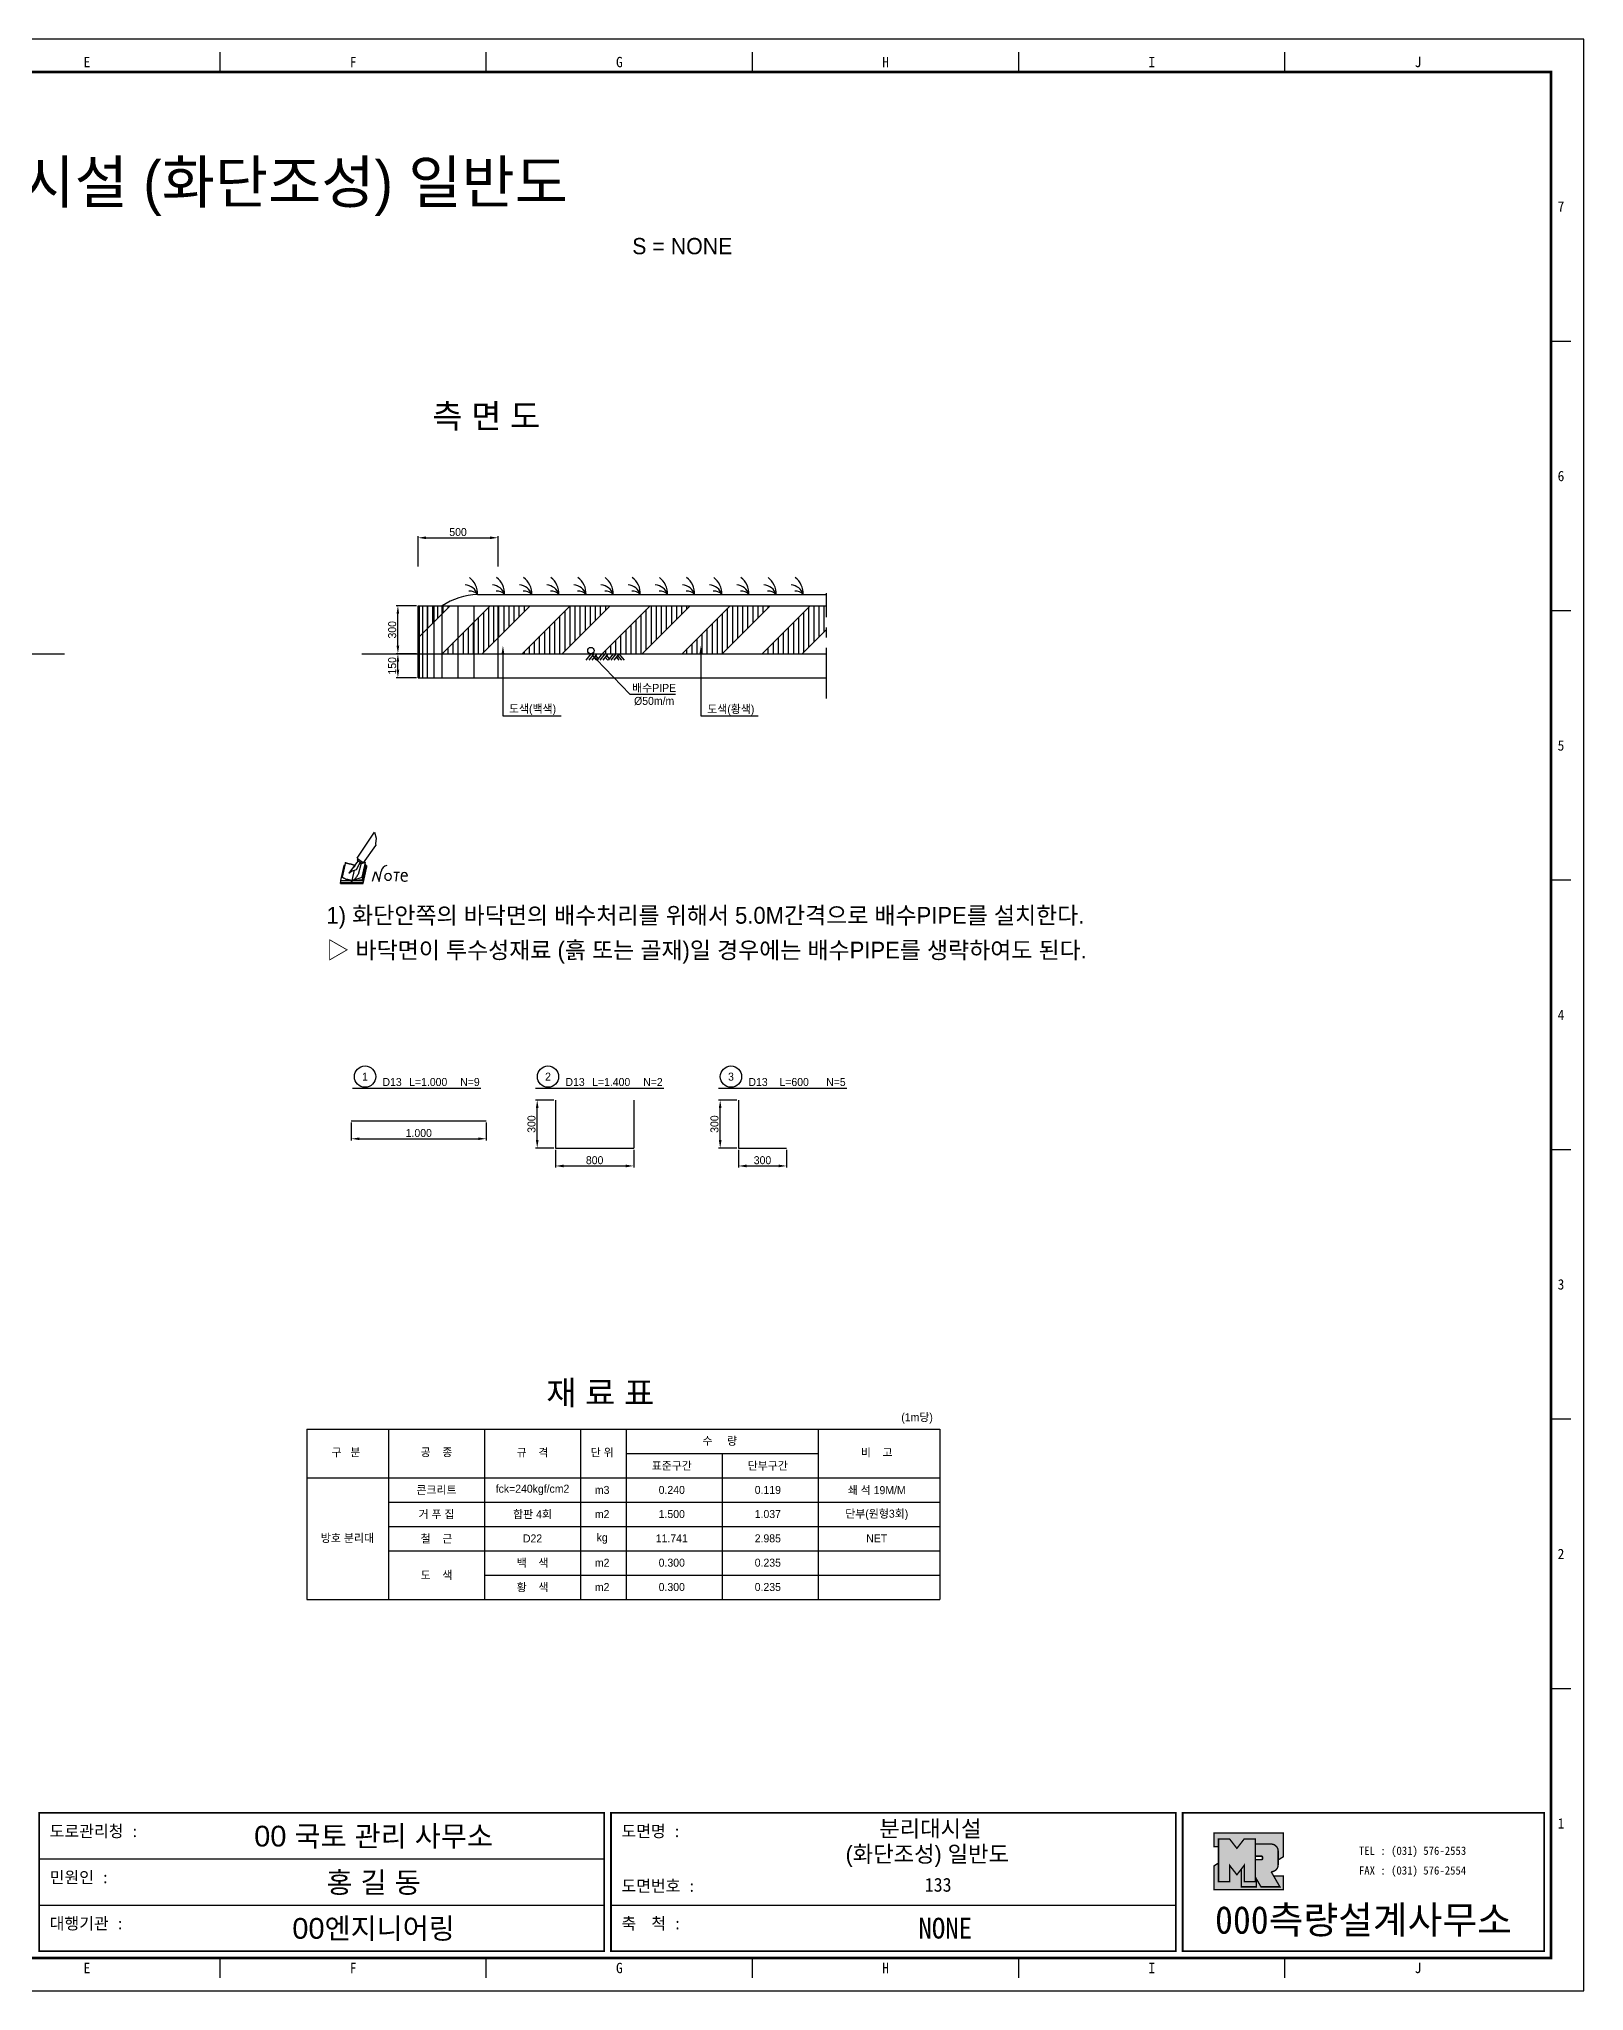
# Model space of a CAD drawing. Header units: millimetres. Extents: x 1016 to 1878, y -26 to 583.
# Drawn here: x 1396 to 1878, y -26 to 583 of the extents above; entities that cross this region are included whole.
import ezdxf
from ezdxf.enums import TextEntityAlignment as Align

# ---------------------------------------------------------------- set-up
doc = ezdxf.new("R2010")
doc.units = ezdxf.units.MM
doc.linetypes.add('CENTER', pattern=[50.8, 31.75, -6.35, 6.35, -6.35])
for name, color, linetype in [('8', 8, 'Continuous'), ('CZ-DIMT-0002', 7, 'Continuous'), ('CZ-EXST-0002', 1, 'Continuous'), ('CZ-LIN2-0003', 3, 'Continuous'), ('CZ-LIN3-0005', 5, 'Continuous'), ('CZ-LINE-0001', 7, 'Continuous'), ('CZ-MACL-0006', 6, 'Continuous'), ('CZ-TEXT-BOX0', 7, 'Continuous'), ('TITLE', 7, 'Continuous')]:
    doc.layers.add(name, color=color, linetype=linetype)
doc.styles.add('견고딕', font='arial.ttf')
doc.styles.add('돋움', font='')
doc.styles.add('돋음체', font='')
doc.styles.get('돋움').set_extended_font_data('Dotum')
doc.styles.get('돋음체').set_extended_font_data('DotumChe')

# ---------------------------------------------------------------- blocks, each defined once
blk = doc.blocks.new('note')
for p, q in [((0.85, 3.5), (3.53, 7.57)), ((3.53, 7.57), (3.8, 6.64)), ((3.8, 6.64), (3.69, 5.72)), ((1, 3.1), (0.75, 2.77)), ((0.85, 3.5), (1.8, 2.79)), ((1, 3.4), (0.85, 3.21)), ((0.85, 3.21), (1.52, 2.71)), ((1.8, 2.79), (3.74, 5.46)), ((3.69, 5.72), (3.74, 5.46)), ((-1.24, 2.36), (-1.77, 0)), ((-1.77, 0), (1.77, 0)), ((-1.77, 0), (-1.77, -0.3)), ((-1.53, 0.52), (-1.55, 0.54)), ((-1.01, 2.9), (-1.53, 0.52)), ((-1.48, 0.48), (-1.53, 0.52)), ((-1.43, 0.44), (-1.48, 0.48)), ((-1.38, 0.41), (-1.43, 0.44)), ((-1.33, 0.4), (-1.38, 0.41)), ((-1.27, 0.37), (-1.33, 0.4)), ((-1.22, 0.35), (-1.27, 0.37)), ((-1.13, 2.36), (-1.24, 2.36)), ((-1.17, 0.33), (-1.22, 0.35)), ((-1.12, 0.32), (-1.17, 0.33)), ((-1.02, 0.25), (-1.12, 0.32)), ((-0.97, 0.22), (-1.02, 0.25)), ((-1, 2.9), (-1.01, 2.9)), ((-0.98, 2.85), (-1, 2.9)), ((-0.95, 2.8), (-0.98, 2.85)), ((-0.93, 0.21), (-0.97, 0.22)), ((-0.9, 2.75), (-0.95, 2.8)), ((-0.88, 0.19), (-0.93, 0.21)), ((-0.85, 2.72), (-0.9, 2.75)), ((-0.8, 0.18), (-0.88, 0.19)), ((-0.79, 2.69), (-0.85, 2.72)), ((-0.75, 0.17), (-0.8, 0.18)), ((-0.74, 2.68), (-0.79, 2.69)), ((-0.7, 0.16), (-0.75, 0.17)), ((-0.69, 2.65), (-0.74, 2.68)), ((-0.64, 0.15), (-0.7, 0.16)), ((-0.64, 2.65), (-0.69, 2.65)), ((-0.59, 2.63), (-0.64, 2.65)), ((-0.58, 0.14), (-0.64, 0.15)), ((-0.54, 2.62), (-0.59, 2.63)), ((-0.53, 0.13), (-0.58, 0.14)), ((-0.48, 2.61), (-0.54, 2.62)), ((-0.48, 0.12), (-0.53, 0.13)), ((-0.43, 2.61), (-0.48, 2.61)), ((-0.43, 0.11), (-0.48, 0.12)), ((0.75, 2.77), (-0.46, 1.16)), ((0.37, 2.24), (-0.46, 1.16)), ((-0.46, 1.16), (-0.08, 1.47)), ((-0.38, 2.59), (-0.43, 2.61)), ((-0.38, 0.08), (-0.43, 0.11)), ((-0.33, 2.59), (-0.38, 2.59)), ((-0.29, 0.06), (-0.38, 0.08)), ((-0.27, 2.58), (-0.33, 2.59)), ((-0.23, 0.05), (-0.29, 0.06)), ((-0.22, 2.57), (-0.27, 2.58)), ((-0.16, 0.04), (-0.23, 0.05)), ((-0.17, 2.56), (-0.22, 2.57)), ((-0.12, 2.55), (-0.17, 2.56)), ((-0.11, 0.03), (-0.16, 0.04)), ((-0.07, 2.53), (-0.12, 2.55)), ((-0.04, 0.02), (-0.11, 0.03)), ((-0.08, 1.47), (0.72, 1.75)), ((-0.01, 2.51), (-0.07, 2.53)), ((-0.05, -0.3), (-0.05, 0)), ((0, 0), (-0.04, 0.02)), ((0.04, 2.5), (-0.01, 2.51)), ((0.37, 1.63), (0, 0)), ((0, 0), (1.6, 0.53)), ((0, 0), (1.65, 0.18)), ((0, 0.01), (0.06, 0.04)), ((0, -0.3), (0, 0)), ((0.09, 2.48), (0.04, 2.5)), ((0.05, -0.3), (0.05, 0)), ((0.06, 0.04), (0.11, 0.07)), ((0.14, 2.48), (0.09, 2.48)), ((0.11, 0.07), (0.16, 0.09)), ((0.2, 2.47), (0.14, 2.48)), ((0.16, 0.09), (0.21, 0.12)), ((0.26, 2.43), (0.18, 2.46)), ((0.21, 0.12), (0.27, 0.14)), ((0.34, 2.4), (0.26, 2.43)), ((0.27, 0.14), (0.36, 0.19)), ((0.45, 2.37), (0.34, 2.4)), ((0.36, 0.19), (0.41, 0.22)), ((0.41, 0.22), (0.46, 0.27)), ((0.46, 0.27), (0.51, 0.3)), ((0.51, 0.3), (0.56, 0.34)), ((0.56, 0.34), (0.6, 0.4)), ((0.6, 0.4), (0.64, 0.45)), ((0.64, 0.45), (0.67, 0.51)), ((0.67, 0.51), (0.74, 0.58)), ((0.72, 1.75), (1.16, 2.53)), ((0.74, 0.58), (0.79, 0.63)), ((0.79, 0.63), (0.83, 0.68)), ((0.83, 0.68), (0.86, 0.73)), ((0.86, 0.73), (0.89, 0.79)), ((0.89, 0.84), (0.92, 0.89)), ((0.89, 0.79), (0.89, 0.84)), ((0.92, 0.89), (0.96, 0.95)), ((0.96, 0.95), (1.01, 0.97)), ((1.47, 2.74), (1.01, 0.97)), ((1.16, 2.53), (1.37, 2.82)), ((2.13, 2.84), (1.44, 2.63)), ((1.52, 2.71), (1.66, 2.9)), ((1.6, 0.53), (2.13, 2.84)), ((1.65, 0.18), (2.19, 2.48)), ((1.77, 0), (2.3, 2.36)), ((1.77, -0.3), (2.3, 2.07)), ((1.77, -0.38), (2.3, 1.99)), ((1.77, -0.44), (2.3, 1.93)), ((1.77, 0), (1.77, -0.3)), ((2.19, 2.48), (2.04, 2.47)), ((2.3, 2.36), (2.16, 2.36)), ((2.3, 2.36), (2.3, 2.07)), ((3.21, -0.08), (3.68, 1.4)), ((3.68, 1.4), (4.26, -0.14)), ((4.26, -0.14), (4.56, 1.44)), ((6.55, 1.34), (7.46, 1.34)), ((7.01, 1.34), (6.87, -0.11)), ((7.71, 0.77), (7.71, 0.55)), ((7.71, 0.77), (8.67, 0.77)), ((-1.77, -0.3), (1.77, -0.3)), ((-1.77, -0.43), (-1.77, -0.3)), ((-1.77, -0.37), (1.77, -0.37)), ((-1.77, -0.43), (1.77, -0.43))]:
    blk.add_line(p, q)
for centre, major_axis, start_param, end_param in [((0.4, 2.31), (0.0702, 0.0702), 3.283946, 6.425539), ((5.68, 1.23), (-0.806, 0.806), -0.591174, 0.597824), ((5.66, 0.58), (-0.378, 0.378), 3.926991, 10.210176), ((8.3, 0.49), (0.422, 0.422), 2.265602, 4.634911), ((8.19, 0.77), (-0.342, 0.342), 3.926991, 7.068583)]:
    blk.add_ellipse(centre, major_axis=major_axis, ratio=1, start_param=start_param, end_param=end_param)

msp = doc.modelspace()

# ---------------------------------------------------------------- hatches: boundary and pattern name
at = {"layer": '8'}
h = msp.add_hatch(dxfattribs=at)
h.set_pattern_fill('ANSI31', color=256, scale=0.5, angle=45, style=0)
h.set_pattern_definition([(90, (1026.7865, -18.5084), (-1.5875, 3e-16), [])])
h.paths.add_polyline_path([(1634.27, 391.34), (1641.87, 398.94), (1641.87, 406.34), (1636.77, 406.34), (1621.77, 391.34)])
h.paths.add_polyline_path([(1624.27, 406.34), (1611.77, 406.34), (1596.77, 391.34), (1609.27, 391.34)])
h.paths.add_polyline_path([(1599.27, 406.34), (1586.77, 406.34), (1571.77, 391.34), (1584.27, 391.34)])
h.paths.add_polyline_path([(1574.27, 406.34), (1561.77, 406.34), (1546.77, 391.34), (1559.27, 391.34)])
h.paths.add_polyline_path([(1539.27, 396.34), (1549.27, 406.34), (1539.27, 406.34)])
h.paths.add_polyline_path([(1539.27, 406.34), (1536.77, 406.34), (1531.77, 401.34), (1531.77, 391.34), (1534.27, 391.34), (1539.27, 396.34)])
h.paths.add_polyline_path([(1531.77, 401.34), (1526.77, 396.34), (1526.77, 391.34), (1531.77, 391.34)])
h.paths.add_polyline_path([(1526.77, 396.34), (1521.77, 391.34), (1526.77, 391.34)])
h.paths.add_polyline_path([(1514.27, 396.34), (1514.77, 396.84), (1514.77, 406.34), (1514.27, 406.34)])
h.paths.add_polyline_path([(1514.77, 396.84), (1515.77, 397.84), (1515.77, 406.34), (1514.77, 406.34)])
h.paths.add_polyline_path([(1515.77, 397.84), (1517.27, 399.34), (1517.27, 406.34), (1515.77, 406.34)])
h.paths.add_polyline_path([(1517.27, 399.34), (1519.27, 401.34), (1519.27, 406.34), (1517.27, 406.34)])
h.paths.add_polyline_path([(1521.77, 403.84), (1521.77, 406.34), (1519.27, 406.34), (1519.27, 401.34)])
h.paths.add_polyline_path([(1521.77, 403.84), (1524.27, 406.34), (1521.77, 406.34)])
at = {"layer": 'TITLE', "ltscale": 150}
h = msp.add_hatch(color=8, dxfattribs=at)
edge = h.paths.add_edge_path()
edge.add_line((1784.61, 22.93), (1762.89, 22.93))
edge.add_line((1762.89, 22.93), (1762.89, 18.69))
edge.add_line((1762.89, 18.69), (1764.32, 18.69))
edge.add_line((1764.32, 18.69), (1764.32, 21.08))
edge.add_line((1764.32, 21.08), (1767.77, 21.08))
edge.add_line((1767.77, 21.08), (1770.07, 18.12))
edge.add_line((1770.07, 18.12), (1772.37, 21.08))
edge.add_line((1772.37, 21.08), (1775.82, 21.08))
edge.add_line((1775.82, 21.08), (1775.82, 19.46))
edge.add_line((1775.82, 19.46), (1780.78, 19.46))
edge.add_arc((1780.78, 17.28), 2.18, 0, 90, ccw=False)
edge.add_line((1782.96, 17.28), (1782.96, 14.5))
edge.add_line((1782.96, 14.5), (1784.61, 15.53))
edge.add_line((1784.61, 15.53), (1784.61, 22.93))
h.paths.add_polyline_path([(1771.47, 11.68), (1770.07, 9.88), (1767.77, 12.84), (1767.77, 7.72), (1764.32, 7.72), (1764.32, 13.53), (1762.89, 12.63), (1762.89, 5.23), (1784.61, 5.23), (1784.61, 9.47), (1781.56, 9.47), (1783.51, 6.1), (1777.6, 6.1), (1776.17, 8.57), (1776.17, 6.1), (1771.47, 6.1)])
msp.add_hatch(color=5, dxfattribs=at).paths.add_polyline_path([(1775.82, 21.08), (1772.37, 21.08), (1770.07, 18.12), (1767.77, 21.08), (1764.32, 21.08), (1764.32, 7.72), (1767.77, 7.72), (1767.77, 12.84), (1770.07, 9.88), (1772.37, 12.84), (1772.37, 7.72), (1775.82, 7.72)])
h = msp.add_hatch(color=161, dxfattribs=at)
edge = h.paths.add_edge_path()
edge.add_arc((1780.78, 17.28), 2.18, 360, 450)
edge.add_line((1780.78, 19.46), (1775.82, 19.46))
edge.add_line((1775.82, 19.46), (1775.82, 15.69))
edge.add_line((1775.82, 15.69), (1777.84, 15.69))
edge.add_arc((1777.84, 15.46), 0.23, 0, 90, ccw=False)
edge.add_line((1778.07, 15.46), (1778.07, 14.82))
edge.add_arc((1777.84, 14.82), 0.23, 270, 360, ccw=False)
edge.add_line((1777.84, 14.59), (1775.82, 14.59))
edge.add_line((1775.82, 14.59), (1775.82, 7.72))
edge.add_line((1775.82, 7.72), (1772.37, 7.72))
edge.add_line((1772.37, 7.72), (1772.37, 12.84))
edge.add_line((1772.37, 12.84), (1771.47, 11.68))
edge.add_line((1771.47, 11.68), (1771.47, 6.1))
edge.add_line((1771.47, 6.1), (1776.17, 6.1))
edge.add_line((1776.17, 6.1), (1776.17, 8.57))
edge.add_line((1776.17, 8.57), (1777.6, 6.1))
edge.add_line((1777.6, 6.1), (1783.51, 6.1))
edge.add_line((1783.51, 6.1), (1780.78, 10.82))
edge.add_arc((1780.78, 12.99), 2.18, 270, 360)
edge.add_line((1782.96, 12.99), (1782.96, 17.28))

# ---------------------------------------------------------------- linework, layer by layer
at = {"layer": '8'}
for p, q in [((1521.77, 391.34), (1536.77, 406.34)), ((1534.27, 391.34), (1549.27, 406.34)), ((1546.77, 391.34), (1561.77, 406.34)), ((1559.27, 391.34), (1574.27, 406.34)), ((1571.77, 391.34), (1586.77, 406.34)), ((1584.27, 391.34), (1599.27, 406.34)), ((1596.77, 391.34), (1611.77, 406.34)), ((1609.27, 391.34), (1624.27, 406.34)), ((1621.77, 391.34), (1636.77, 406.34)), ((1634.27, 391.34), (1641.87, 398.94))]:
    msp.add_line(p, q, dxfattribs=at)
at = {"layer": 'CZ-EXST-0002', "color": 7}
for points in [[(1540.8, 391.38), (1540.8, 371.91), (1558.94, 371.91)], [(1602.6, 391.33), (1602.6, 371.93), (1620.54, 371.93)]]:
    msp.add_lwpolyline(points, dxfattribs=at)
for points in [[(1540.38, 391.38), (1540.8, 393.88), (1541.21, 391.38)], [(1602.18, 391.33), (1602.6, 393.83), (1603.01, 391.33)]]:
    msp.add_solid(points, dxfattribs=at)
at = {"layer": 'CZ-LIN2-0003'}
for p, q in [((1514.27, 406.34), (1641.87, 406.34)), ((1514.27, 383.84), (1514.27, 406.34)), ((1539.27, 383.84), (1539.27, 406.34)), ((1514.27, 383.84), (1641.87, 383.84)), ((1479.57, 149.08), (1677.29, 149.08)), ((1479.57, 149.08), (1479.57, 95.88)), ((1579.29, 149.08), (1579.29, 95.88)), ((1677.29, 149.08), (1677.29, 95.88)), ((1479.57, 133.88), (1677.29, 133.88)), ((1479.57, 95.88), (1677.29, 95.88))]:
    msp.add_line(p, q, dxfattribs=at)
at = {"layer": 'CZ-LIN3-0005'}
msp.add_circle((1568.27, 392.34), 1, dxfattribs=at)
at = {"layer": 'CZ-LINE-0001'}
for p, q in [((1514.27, 418.6), (1514.27, 428.09)), ((1516.77, 427.59), (1536.77, 427.59)), ((1539.27, 418.6), (1539.27, 428.09)), ((1532.82, 409.83), (1641.87, 409.83)), ((1513.77, 406.34), (1507.48, 406.34)), ((1507.98, 393.84), (1507.98, 403.84)), ((1514.27, 396.34), (1524.27, 406.34)), ((1514.77, 383.84), (1514.77, 406.34)), ((1515.77, 383.84), (1515.77, 406.34)), ((1517.27, 383.84), (1517.27, 406.34)), ((1519.27, 383.84), (1519.27, 406.34)), ((1521.77, 383.84), (1521.77, 406.34)), ((1526.77, 383.84), (1526.77, 406.34)), ((1531.77, 383.84), (1531.77, 406.34)), ((1342.29, 391.34), (1403.84, 391.34)), ((1496.67, 391.34), (1641.87, 391.34)), ((1513.77, 391.34), (1507.48, 391.34)), ((1513.77, 391.34), (1507.48, 391.34)), ((1568.27, 391.34), (1566.71, 389.31)), ((1569.17, 391.34), (1567.62, 389.31)), ((1570.08, 391.34), (1568.52, 389.31)), ((1569.29, 390.31), (1570.08, 389.31)), ((1569.69, 390.83), (1570.53, 389.77)), ((1571.73, 391.34), (1570.18, 389.31)), ((1572.64, 391.34), (1571.09, 389.31)), ((1573.55, 391.34), (1571.99, 389.31)), ((1572.76, 390.31), (1573.55, 389.31)), ((1573.15, 390.83), (1574, 389.77)), ((1575.2, 391.34), (1573.65, 389.31)), ((1576.11, 391.34), (1574.55, 389.31)), ((1577.02, 391.34), (1575.46, 389.31)), ((1576.23, 390.31), (1577.02, 389.31)), ((1576.62, 390.83), (1577.83, 389.31)), ((1577.02, 391.34), (1578.63, 389.31)), ((1507.98, 386.34), (1507.98, 388.84)), ((1513.77, 383.84), (1507.48, 383.84)), ((1493.8, 255.68), (1533.86, 255.68)), ((1550.96, 255.68), (1591.01, 255.68)), ((1556.72, 251.91), (1551, 251.91)), ((1608.11, 255.68), (1648.17, 255.68)), ((1613.88, 251.91), (1608.16, 251.91)), ((1493.43, 244.91), (1493.43, 239.33)), ((1535.6, 244.91), (1535.6, 239.33)), ((1551.5, 239.41), (1551.5, 249.41)), ((1608.66, 239.41), (1608.66, 249.41)), ((1495.93, 239.83), (1533.1, 239.83)), ((1556.72, 236.91), (1551, 236.91)), ((1557.22, 236.41), (1557.22, 230.83)), ((1581.66, 236.41), (1581.66, 230.83)), ((1613.88, 236.91), (1608.16, 236.91)), ((1614.38, 236.41), (1614.38, 230.83)), ((1629.38, 236.41), (1629.38, 230.83)), ((1559.72, 231.33), (1579.16, 231.33)), ((1616.88, 231.33), (1626.88, 231.33)), ((1505.04, 149.08), (1505.04, 95.88)), ((1535.04, 149.08), (1535.04, 95.88)), ((1565.04, 149.08), (1565.04, 95.88)), ((1639.29, 149.08), (1639.29, 95.88)), ((1579.29, 141.48), (1639.29, 141.48)), ((1609.29, 141.48), (1609.29, 95.88)), ((1505.04, 126.28), (1677.29, 126.28)), ((1505.04, 118.68), (1677.29, 118.68)), ((1505.04, 111.08), (1677.29, 111.08)), ((1535.04, 103.48), (1677.29, 103.48))]:
    msp.add_line(p, q, dxfattribs=at)
at = {"layer": 'CZ-LINE-0001', "linetype": 'CENTER', "ltscale": 0.5}
msp.add_line((1641.87, 377.36), (1641.87, 410.3), dxfattribs=at)
at = {"layer": 'CZ-LINE-0001'}
msp.add_lwpolyline([(1570, 389.55), (1580.46, 378.76), (1594.69, 378.76)], dxfattribs=at)
for centre in [(1497.72, 259.23), (1554.87, 259.23), (1612.03, 259.23)]:
    msp.add_circle(centre, 3.33, dxfattribs=at)
for centre, radius, start, end in [((1526.52, 410.14), 6.31, 357.14315, 53.13052), ((1535, 410.14), 6.31, 357.14315, 53.13052), ((1543.48, 410.14), 6.31, 357.14315, 53.13052), ((1551.96, 410.14), 6.31, 357.14315, 53.13052), ((1560.44, 410.14), 6.31, 357.14315, 53.13052), ((1568.92, 410.14), 6.31, 357.14315, 53.13052), ((1577.41, 410.14), 6.31, 357.14315, 53.13052), ((1585.89, 410.14), 6.31, 357.14315, 53.13052), ((1594.37, 410.14), 6.31, 357.14315, 53.13052), ((1602.85, 410.14), 6.31, 357.14315, 53.13052), ((1611.33, 410.14), 6.31, 357.14315, 53.13052), ((1619.81, 410.14), 6.31, 357.14315, 53.13052), ((1628.29, 410.14), 6.31, 357.14315, 53.13052), ((1533.54, 388.27), 21.57, 91.91673, 123.0689), ((1528.84, 408.73), 4.12, 15.41724, 87.65092), ((1530.46, 407.93), 3.03, 38.77102, 95.27489), ((1537.32, 408.73), 4.12, 15.41724, 87.65092), ((1538.94, 407.93), 3.03, 38.77102, 95.27489), ((1545.8, 408.73), 4.12, 15.41724, 87.65092), ((1547.42, 407.93), 3.03, 38.77102, 95.27489), ((1554.29, 408.73), 4.12, 15.41724, 87.65092), ((1555.9, 407.93), 3.03, 38.77102, 95.27489), ((1562.77, 408.73), 4.12, 15.41724, 87.65092), ((1564.38, 407.93), 3.03, 38.77102, 95.27489), ((1571.25, 408.73), 4.12, 15.41724, 87.65092), ((1572.86, 407.93), 3.03, 38.77102, 95.27489), ((1579.73, 408.73), 4.12, 15.41724, 87.65092), ((1581.35, 407.93), 3.03, 38.77102, 95.27489), ((1588.21, 408.73), 4.12, 15.41724, 87.65092), ((1589.83, 407.93), 3.03, 38.77102, 95.27489), ((1596.69, 408.73), 4.12, 15.41724, 87.65092), ((1598.31, 407.93), 3.03, 38.77102, 95.27489), ((1605.17, 408.73), 4.12, 15.41724, 87.65092), ((1606.79, 407.93), 3.03, 38.77102, 95.27489), ((1613.66, 408.73), 4.12, 15.41724, 87.65092), ((1615.27, 407.93), 3.03, 38.77102, 95.27489), ((1622.14, 408.73), 4.12, 15.41724, 87.65092), ((1623.75, 407.93), 3.03, 38.77102, 95.27489), ((1630.62, 408.73), 4.12, 15.41724, 87.65092), ((1632.23, 407.93), 3.03, 38.77102, 95.27489)]:
    msp.add_arc(centre, radius, start, end, dxfattribs=at)
for points in [[(1516.77, 428.01), (1516.77, 427.17), (1514.27, 427.59)], [(1536.77, 428.01), (1536.77, 427.17), (1539.27, 427.59)], [(1507.56, 403.84), (1508.39, 403.84), (1507.98, 406.34)], [(1507.56, 393.84), (1508.39, 393.84), (1507.98, 391.34)], [(1507.56, 388.84), (1508.39, 388.84), (1507.98, 391.34)], [(1569.71, 389.26), (1568.27, 391.34), (1570.3, 389.84)], [(1507.56, 386.34), (1508.39, 386.34), (1507.98, 383.84)], [(1551.09, 249.41), (1551.92, 249.41), (1551.5, 251.91)], [(1608.24, 249.41), (1609.08, 249.41), (1608.66, 251.91)], [(1495.93, 240.24), (1495.93, 239.41), (1493.43, 239.83)], [(1533.1, 240.24), (1533.1, 239.41), (1535.6, 239.83)], [(1551.09, 239.41), (1551.92, 239.41), (1551.5, 236.91)], [(1608.24, 239.41), (1609.08, 239.41), (1608.66, 236.91)], [(1559.72, 231.75), (1559.72, 230.91), (1557.22, 231.33)], [(1579.16, 231.75), (1579.16, 230.91), (1581.66, 231.33)], [(1616.88, 231.75), (1616.88, 230.91), (1614.38, 231.33)], [(1626.88, 231.75), (1626.88, 230.91), (1629.38, 231.33)]]:
    msp.add_solid(points, dxfattribs=at)
at = {"layer": 'CZ-MACL-0006'}
for p, q in [((1557.22, 251.91), (1557.22, 236.91)), ((1581.66, 251.91), (1581.66, 236.91)), ((1614.38, 251.91), (1614.38, 236.91)), ((1493.43, 245.41), (1535.6, 245.41)), ((1557.22, 236.91), (1581.66, 236.91)), ((1614.38, 236.91), (1629.38, 236.91))]:
    msp.add_line(p, q, dxfattribs=at)
at = {"layer": 'TITLE', "color": 7, "linetype": 'Continuous'}
for p, q in [((1452.43, 573.14), (1452.43, 579.3)), ((1535.59, 573.14), (1535.59, 579.3)), ((1618.75, 573.14), (1618.75, 579.3)), ((1701.91, 573.14), (1701.91, 579.3)), ((1785.07, 573.14), (1785.07, 579.3)), ((1874.39, 488.96), (1868.23, 488.96)), ((1874.39, 404.77), (1868.23, 404.77)), ((1874.39, 320.58), (1868.23, 320.58)), ((1874.39, 236.39), (1868.23, 236.39)), ((1874.39, 152.2), (1868.23, 152.2)), ((1874.39, 68.01), (1868.23, 68.01)), ((1452.43, -22.33), (1452.43, -16.17)), ((1535.59, -22.33), (1535.59, -16.17)), ((1618.75, -22.33), (1618.75, -16.17)), ((1701.91, -22.33), (1701.91, -16.17)), ((1785.07, -22.33), (1785.07, -16.17))]:
    msp.add_line(p, q, dxfattribs=at)
at = {"layer": 'TITLE', "ltscale": 150}
for p, q in [((1395.96, 14.81), (1572.39, 14.81)), ((1395.96, 0.4), (1572.39, 0.4)), ((1574.55, 0.4), (1750.98, 0.4))]:
    msp.add_line(p, q, dxfattribs=at)
at = {"layer": 'TITLE'}
msp.add_line((1868.46, -16.17), (1035.59, -16.17), dxfattribs=at)
msp.add_lwpolyline([(1016.09, -26.43), (1878.49, -26.43), (1878.49, 583.41), (1016.09, 583.41)], close=True, dxfattribs=at)
at = {"layer": 'TITLE', "linetype": 'Continuous', "const_width": 0.821}
msp.add_lwpolyline([(1036.62, -16.17), (1036.62, 573.14), (1868.23, 573.14), (1868.23, -16.17)], close=True, dxfattribs=at)
at = {"layer": 'TITLE', "ltscale": 150}
for points, const_width in [([(1572.39, -14.01), (1395.96, -14.01), (1395.96, 29.22), (1572.39, 29.22)], 0.54), ([(1574.55, 29.22), (1750.98, 29.22), (1750.98, -14.01), (1574.55, -14.01)], 0.54), ([(1866.07, 29.22), (1866.07, -14.01), (1753.14, -14.01), (1753.14, 29.22), (1866.07, 29.22)], 0.54), ([(1775.82, 21.08), (1772.37, 21.08), (1770.07, 18.12), (1767.77, 21.08), (1764.32, 21.08), (1764.32, 7.72), (1767.77, 7.72), (1767.77, 12.84), (1770.07, 9.88), (1772.37, 12.84), (1772.37, 7.72), (1775.82, 7.72)], 0.432), ([(1771.47, 11.68), (1770.07, 9.88), (1767.77, 12.84), (1767.77, 7.72), (1764.32, 7.72), (1764.32, 13.53), (1762.89, 12.63), (1762.89, 5.23), (1784.61, 5.23), (1784.61, 9.47), (1781.56, 9.47), (1783.51, 6.1), (1777.6, 6.1), (1776.17, 8.57), (1776.17, 6.1), (1771.47, 6.1)], 0.432)]:
    msp.add_lwpolyline(points, close=True, dxfattribs=dict(at, const_width=const_width))
at = {"layer": 'TITLE', "ltscale": 150, "const_width": 0.432}
for points in [[(1784.61, 22.93), (1762.89, 22.93), (1762.89, 18.69), (1764.32, 18.69), (1764.32, 21.08), (1767.77, 21.08), (1770.07, 18.12), (1772.37, 21.08), (1775.82, 21.08), (1775.82, 19.46), (1780.78, 19.46, -0.414214), (1782.96, 17.28), (1782.96, 14.5), (1784.61, 15.53)], [(1782.96, 17.28, 0.414214), (1780.78, 19.46), (1775.82, 19.46), (1775.82, 15.69), (1777.84, 15.69, -0.414214), (1778.07, 15.46), (1778.07, 14.82, -0.414214), (1777.84, 14.59), (1775.82, 14.59), (1775.82, 7.72), (1772.37, 7.72), (1772.37, 12.84), (1771.47, 11.68), (1771.47, 6.1), (1776.17, 6.1), (1776.17, 8.57), (1777.6, 6.1), (1783.51, 6.1), (1780.78, 10.82, 0.414214), (1782.96, 12.99)]]:
    msp.add_lwpolyline(points, format="xyb", close=True, dxfattribs=at)

# ---------------------------------------------------------------- block references
at = {"layer": 'CZ-TEXT-BOX0', "xscale": 2, "yscale": 2, "zscale": 2}
msp.add_blockref('note', (1493.6, 320.48), dxfattribs=at)

# ---------------------------------------------------------------- texts
at = {"layer": 'CZ-DIMT-0002', "style": '돋움'}
for s, p in [('배수PIPE', (1588.03, 380.74)), ('도색(백색)', (1550.04, 374.01)), ('Ø50m/m', (1588.03, 376.64)), ('도색(황색)', (1611.98, 373.91)), ('(1m당)', (1670.16, 152.66)), ('수     량', (1608.54, 145.48)), ('구   분', (1491.75, 141.88)), ('공    종', (1520.04, 141.88)), ('규    격', (1550.04, 141.88)), ('단 위', (1571.79, 141.88)), ('비    고', (1657.56, 141.88)), ('표준구간', (1593.54, 137.71)), ('단부구간', (1623.54, 137.71)), ('콘크리트', (1520.04, 130.18)), ('fck=240kgf/cm2', (1550.04, 130.18)), ('m3', (1571.79, 130.11)), ('0.240', (1593.54, 130.11)), ('0.119', (1623.54, 130.11)), ('쇄 석 19M/M', (1657.56, 130.11)), ('거 푸 집', (1520.04, 122.58)), ('합판 4회', (1550.04, 122.58)), ('m2', (1571.79, 122.58)), ('1.500', (1593.54, 122.58)), ('1.037', (1623.54, 122.58)), ('단부(원형3회)', (1657.56, 122.51)), ('방호 분리대', (1492.22, 115.12)), ('철    근', (1520.04, 114.98)), ('D22', (1550.04, 114.98)), ('kg', (1571.79, 114.98)), ('11.741', (1593.54, 114.98)), ('2.985', (1623.54, 114.98)), ('NET', (1657.56, 114.98)), ('도    색', (1520.04, 103.58)), ('백    색', (1550.04, 107.38)), ('m2', (1571.79, 107.38)), ('0.300', (1593.54, 107.38)), ('0.235', (1623.54, 107.38)), ('황    색', (1550.04, 99.78)), ('m2', (1571.79, 99.78)), ('0.300', (1593.54, 99.78)), ('0.235', (1623.54, 99.78))]:
    msp.add_text(s, height=2.5, dxfattribs=at).set_placement(p, align=Align.MIDDLE)
for s, p in [('1) 화단안쪽의 바닥면의 배수처리를 위해서 5.0M간격으로 배수PIPE를 설치한다.', (1485.67, 307.01)), ('▷ 바닥면이 투수성재료 (흙 또는 골재)일 경우에는 배수PIPE를 생략하여도 된다.', (1485.67, 296.15))]:
    msp.add_text(s, height=5.25, dxfattribs=at).set_placement(p)
for s, p in [('1', (1497.72, 259.23)), ('D13', (1506.17, 257.56)), ('L=1.000', (1517.45, 257.56)), ('N=9', (1530.49, 257.56)), ('2', (1554.87, 259.23)), ('D13', (1563.33, 257.56)), ('L=1.400', (1574.61, 257.56)), ('N=2', (1587.65, 257.56)), ('3', (1612.03, 259.23)), ('D13', (1620.49, 257.56)), ('L=600', (1631.77, 257.56)), ('N=5', (1644.81, 257.56))]:
    msp.add_text(s, height=2.5, dxfattribs=at).set_placement(p, align=Align.MIDDLE_CENTER)
at = {"layer": 'CZ-LINE-0001', "char_height": 2.5, "attachment_point": 5, "style": '돋움'}
for s, insert in [('\\A1;500', (1526.77, 429.37)), ('\\A1;1.000', (1514.51, 241.61)), ('\\A1;800', (1569.44, 233.11)), ('\\A1;300', (1621.88, 233.11))]:
    msp.add_mtext(s, dxfattribs=dict(at, insert=insert))
at = {"layer": 'CZ-LINE-0001', "char_height": 2.5, "attachment_point": 5, "rotation": 90, "style": '돋움'}
for s, insert in [('\\A1;300', (1506.2, 398.84)), ('\\A1;150', (1506.19, 387.59)), ('\\A1;300', (1549.72, 244.41)), ('\\A1;300', (1606.88, 244.41))]:
    msp.add_mtext(s, dxfattribs=dict(at, insert=insert))
at = {"layer": 'CZ-TEXT-BOX0', "style": '돋움'}
msp.add_text('측 면 도', height=7.5, dxfattribs=at).set_placement((1518.74, 465.59), align=Align.MIDDLE_LEFT)
msp.add_text('재 료 표', height=7.5, dxfattribs=at).set_placement((1571.19, 156.68), align=Align.CENTER)
at = {"layer": 'TITLE', "color": 3, "linetype": 'Continuous', "style": '돋음체'}
for s, p in [('E', (1410.85, 576.22)), ('F', (1494.01, 576.22)), ('G', (1577.17, 576.22)), ('H', (1660.33, 576.22)), ('I', (1743.49, 576.22)), ('J', (1826.65, 576.22)), ('7', (1871.31, 531.06)), ('6', (1871.31, 446.87)), ('5', (1871.31, 362.69)), ('4', (1871.31, 278.5)), ('3', (1871.31, 194.31)), ('2', (1871.31, 110.12)), ('1', (1871.31, 25.93)), ('E', (1410.85, -19.25)), ('F', (1494.01, -19.25)), ('G', (1577.17, -19.25)), ('H', (1660.33, -19.25)), ('I', (1743.49, -19.25)), ('J', (1826.65, -19.25))]:
    msp.add_text(s, height=3.24, dxfattribs=at).set_placement(p, align=Align.MIDDLE)
at = {"layer": 'TITLE', "style": '돋움'}
for s, height, p in [('분리대시설 (화단조성) 일반도', 13.2407, (1450.82, 538.76)), ('분리대시설', 5.093, (1674.31, 24.3)), ('(화단조성) 일반도', 5.093, (1673.36, 16.37))]:
    msp.add_text(s, height=height, dxfattribs=at).set_placement(p, align=Align.MIDDLE_CENTER)
msp.add_text('S = NONE', height=5.093, dxfattribs=at).set_placement((1581.18, 518.72), align=Align.MIDDLE_LEFT)
at = {"layer": 'TITLE', "style": '돋음체'}
for s, p in [('도로관리청 :', (1399.2, 21.65)), ('도면명 :', (1577.79, 21.65)), ('민원인 :', (1399.2, 7.24)), ('도면번호 :', (1577.79, 4.56)), ('대행기관 :', (1399.2, -7.17)), ('축  척 :', (1577.79, -7.17))]:
    msp.add_text(s, height=3.674, dxfattribs=at).set_placement(p)
at = {"layer": 'TITLE', "color": 7, "linetype": 'Continuous', "style": '견고딕'}
for s, height, p in [('00 국토 관리 사무소', 6.4842, (1500.38, 22.01)), ('홍 길 동', 6.484, (1500.38, 7.6)), ('00엔지니어링', 6.484, (1500.38, -6.81))]:
    msp.add_text(s, height=height, dxfattribs=at).set_placement(p, align=Align.MIDDLE)
at = {"layer": 'TITLE', "color": 180, "style": '돋음체'}
for s, p in [('TEL : (031) 576-2553', (1808.18, 16.09)), ('FAX : (031) 576-2554', (1808.18, 9.93))]:
    msp.add_text(s, height=2.5937, dxfattribs=at).set_placement(p)
at = {"layer": 'TITLE', "linetype": 'Continuous', "style": '돋음체'}
for s, height, p in [('133', 4.323, (1676.75, 6.71)), ('NONE', 6.484, (1678.97, -6.81))]:
    msp.add_text(s, height=height, dxfattribs=at).set_placement(p, align=Align.MIDDLE)
at = {"layer": 'TITLE', "color": 180, "style": '돋음체'}
msp.add_text('000측량설계사무소', height=8.646, dxfattribs=at).set_placement((1809.6, -8.54), align=Align.CENTER)

doc.saveas('drawing.dxf')
